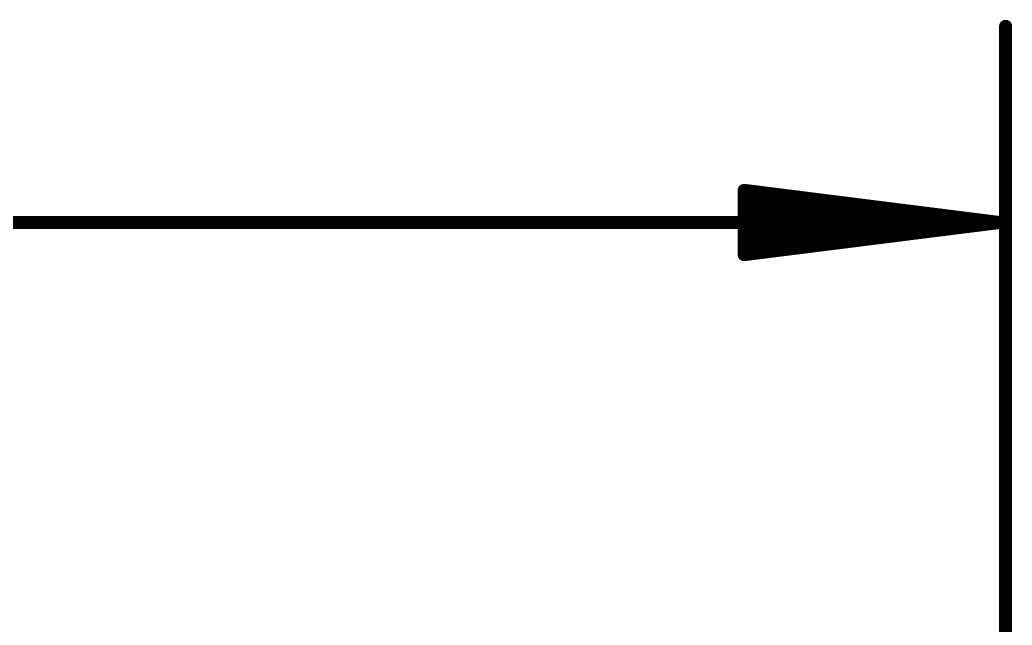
# Model space of a CAD drawing. Extents: x -6.7 to 35, y -0.6 to 30.6.
# Drawn here: x 24.2 to 34.06, y 24.23 to 30.25 of the extents above; entities that cross this region are included whole.
import ezdxf

# ---------------------------------------------------------------- set-up
doc = ezdxf.new("R2010")
doc.units = 0
doc.layers.add('29', color=253, linetype='CONTINUOUS')

msp = doc.modelspace()

# ---------------------------------------------------------------- linework, layer by layer
at = {"layer": '29', "const_width": 0.13}
for points in [[(34, 19), (34, 30.18)], [(33.935, 28.23), (31.4, 28.5492)], [(31.4, 28.5492), (31.4, 27.9108)], [(33.935, 28.23), (31.4, 28.49)], [(33.935, 28.23), (31.4, 28.36)], [(1.065, 28.23), (33.935, 28.23)], [(31.4, 27.9108), (33.935, 28.23)], [(31.4, 28.1), (33.935, 28.23)], [(31.4, 27.97), (33.935, 28.23)]]:
    msp.add_lwpolyline(points, dxfattribs=at)
at = {"layer": '29', "const_width": 0.065}
for points in [[(34.0325, 30.18, 1), (33.9675, 30.18)], [(31.4041, 28.5815, 1), (31.3959, 28.517)], [(31.4325, 28.5492, 1), (31.3675, 28.5492)], [(31.4033, 28.5223, 1), (31.3967, 28.4577)], [(31.4017, 28.3925, 1), (31.3983, 28.3275)], [(33.9391, 28.1978, 1), (33.9309, 28.2622)], [(33.9309, 28.1978, 1), (33.9391, 28.2622)], [(33.9383, 28.1977, 1), (33.9317, 28.2623)], [(33.9317, 28.1977, 1), (33.9383, 28.2623)], [(33.9333, 28.1975, 1), (33.9367, 28.2625)], [(33.9367, 28.1975, 1), (33.9333, 28.2625)], [(33.935, 28.1975, 1), (33.935, 28.2625)], [(31.3983, 28.1325, 1), (31.4017, 28.0675)], [(31.3967, 28.0023, 1), (31.4033, 27.9377)], [(31.3959, 27.943, 1), (31.4041, 27.8785)], [(31.3675, 27.9108, 1), (31.4325, 27.9108)]]:
    msp.add_lwpolyline(points, format="xyb", dxfattribs=at)

doc.saveas('drawing.dxf')
